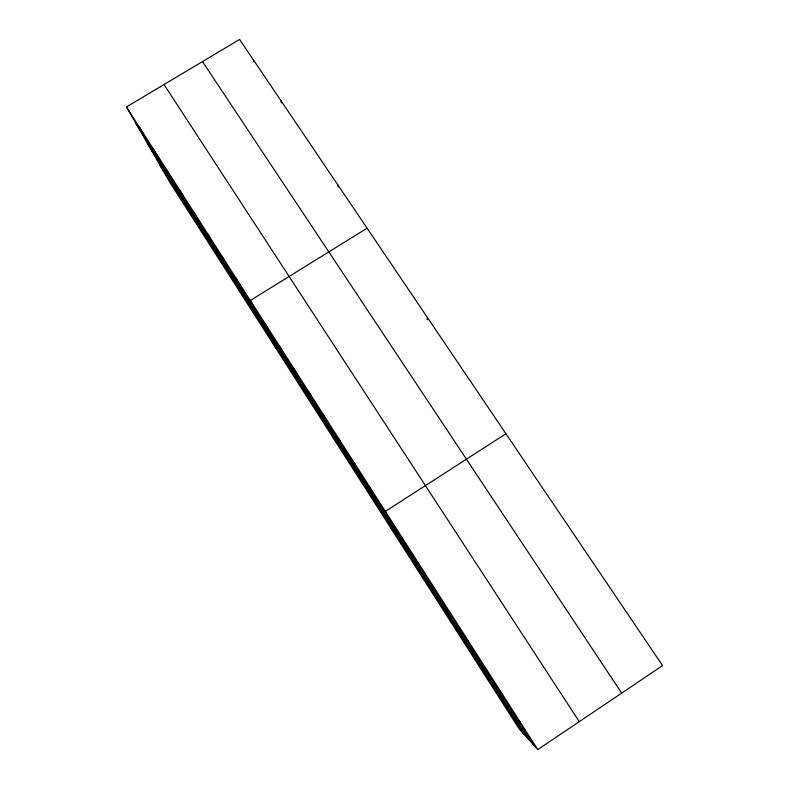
<?xml version="1.0" encoding="UTF-8"?>
<svg xmlns="http://www.w3.org/2000/svg" width="789" height="789" viewBox="0 0 789 789"><rect width="100%" height="100%" fill="white"/><g stroke="black" fill="none" stroke-linecap="round" stroke-linejoin="round"><path stroke-width="1.18" d="M427.293 319.683L427.313 317.356M434.206 589.58L434.591 588.298M537.822 749.55L662.563 665.61L239.59 39.45L126.437 106.949L169.596 181.963L519.32 729.154L537.822 749.55L126.437 106.949M505.946 433.753L385.367 511.41L391.383 528.985M367.092 228.199L250.33 300.471L276.436 349.123M450.351 614.809L451.347 614.463M466.664 640.293L468.272 640.915M483.144 666.044L485.383 667.642M499.792 692.061L502.672 694.645M516.617 718.345L520.158 721.955M202.487 61.581L621.693 693.107M164.013 84.531L579.284 721.649M136.112 123.765L533.611 744.905M148.095 144.594L528.443 739.214M159.437 164.309L523.6 733.878M139.692 127.66L148.973 143.874M153.076 148.559L161.962 164.161M166.578 169.655L175.059 184.626M180.208 190.948L188.275 205.288M193.976 212.438L201.619 226.127M207.862 234.136L215.081 247.164M221.887 256.04L228.662 268.388M236.039 278.152L242.371 289.81M264.759 323.007L270.173 333.254M279.316 345.76L284.267 355.277M294.031 368.739L298.489 377.507M308.884 391.936L312.848 399.944M323.875 415.359L327.346 422.598M339.023 439.019L341.982 445.46M354.32 462.906L356.756 468.548M369.765 487.04L371.668 491.853M253.239 59.658L253.93 61.936M280.914 100.627L281.535 102.905M401.601 536.767L402.4 539.873M337.83 184.873L338.264 187.121M418.012 562.399L418.219 564.599"/></g></svg>
